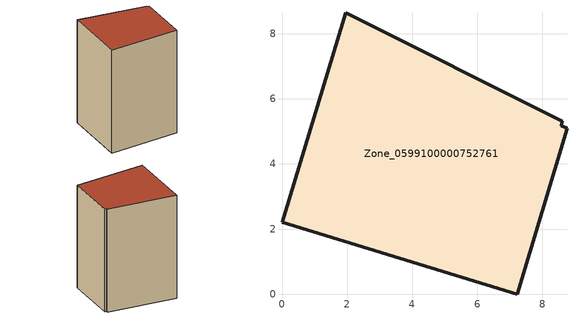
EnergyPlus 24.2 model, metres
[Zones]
Zone_0599100000752761
 floor ground (C_G): 8.58,5.17 8.76,5.09 7.23,0 0,2.2 1.96,8.64 8.61,5.31 z3.6
 wall outside (C_F): 0,2.2 7.23,0 8.76,5.09 8.58,5.17 8.61,5.31 1.96,8.64 0,2.2 z3.6:15.6
 roof outside (C_R): 8.76,5.09 8.58,5.17 8.61,5.31 1.96,8.64 0,2.2 7.23,0 z15.6
[BUILDING]
Pand.0599100000752761: North Axis=0; Terrain=City; Loads Convergence Tolerance Value=0.04; Temperature Convergence Tolerance Value=0.4; Solar Distribution=FullExterior; Maximum Number of Warmup Days=25; Minimum Number of Warmup Days=1
[Site:Location]
Rotterdam.The.Hague.AP_ZH_NLD Design_Conditions: Latitude=51.96; Longitude=4.45; Time Zone=1; Elevation=-4.5
[SITE:GROUNDTEMPERATURE:BUILDINGSURFACE]
18, 18, 18, 18, 18, 18, 18, 18, 18, 18, 18, 18
[MATERIAL] Thermal Absorptance=0.9; Solar Absorptance=0.7; Visible Absorptance=0.7
Name | Roughness | Thickness | Conductivity | Density | Specific Heat
G.TC.2006-2014 | MediumSmooth | 0.15 | 0.06 | 540 | 1210
F.TC.2006-2014 | Rough | 0.3 | 0.12 | 1920 | 840
R.TC.2006-2014 | MediumRough | 0.2 | 0.08 | 1500 | 1000
[CONSTRUCTION]
C_G: G.TC.2006-2014
C_F: F.TC.2006-2014
C_R: R.TC.2006-2014
[ZONE]
Zone_0599100000752761: Type=1; Multiplier=1; Ceiling Height=Autocalculate; Volume=Autocalculate; Floor Area=autocalculate; Part of Total Floor Area=Yes
[ZONEINFILTRATION:DESIGNFLOWRATE]
Infil_Zone_0599100000752761: Zone or ZoneList or Space or SpaceList=Zone_0599100000752761; Schedule=AlwaysOn; Design Flow Rate Calculation Method=Flow/Area; Flow Rate per Floor Area=0.0015; Constant Term Coefficient=1; Temperature Term Coefficient=0; Velocity Term Coefficient=0; Velocity Squared Term Coefficient=0
[HVACTEMPLATE:ZONE:IDEALLOADSAIRSYSTEM]
Zone_0599100000752761: Maximum Heating Supply Air Temperature=50; Minimum Cooling Supply Air Temperature=13; Maximum Heating Supply Air Humidity Ratio=0.0156; Minimum Cooling Supply Air Humidity Ratio=0.0077; Heating Limit=NoLimit; Cooling Limit=NoLimit; Dehumidification Control Type=ConstantSensibleHeatRatio; Cooling Sensible Heat Ratio=0.7; Dehumidification Setpoint=60; Humidification Control Type=None; Humidification Setpoint=30; Outdoor Air Method=None; Outdoor Air Flow Rate per Person=0.00944; Outdoor Air Flow Rate per Zone Floor Area=0; Outdoor Air Flow Rate per Zone=0; Demand Controlled Ventilation Type=None; Outdoor Air Economizer Type=NoEconomizer; Heat Recovery Type=None; Sensible Heat Recovery Effectiveness=0.7; Latent Heat Recovery Effectiveness=0.65
[ZONECONTROL:THERMOSTAT]
ThermostatControl_Zone_0599100000752761: Zone or ZoneList=Zone_0599100000752761; Control Type Schedule=DualSetpointControlType; Control 1=Thermostat_Zone_0599100000752761; Temperature Difference Between Cutout And Setpoint=0
[THERMOSTATSETPOINT:DUALSETPOINT]
Thermostat_Zone_0599100000752761: Heating Setpoint Temperature Schedule=HeatingSetpoint_Zone_0599100000752761; Cooling Setpoint Temperature Schedule=CoolingSetpoint_Zone_0599100000752761
[SCHEDULE:COMPACT]
HeatingSetpoint_Zone_0599100000752761: Through: 12/31, For: AllDays, Until: 24:00, 21
CoolingSetpoint_Zone_0599100000752761: Through: 12/31, For: AllDays, Until: 24:00, 24
DualSetpointControlType: Through: 12/31, For: AllDays, Until: 24:00, 4
AlwaysOn: Through: 12/31, For: AllDays, Until: 24:00, 1
